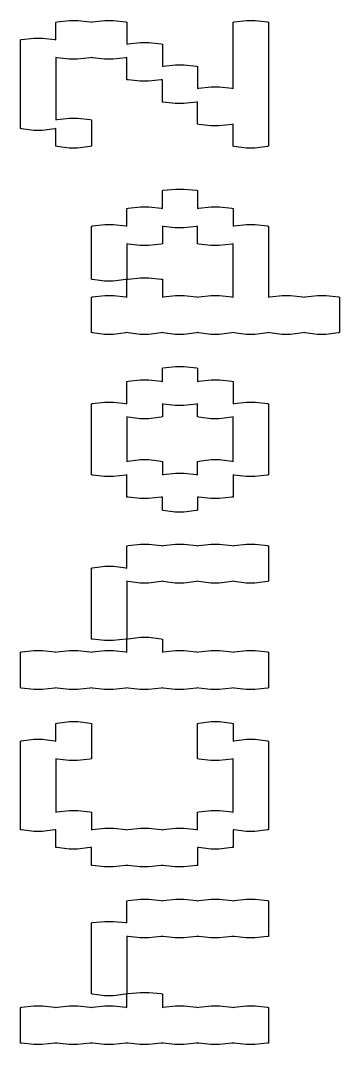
# Model space of a CAD drawing. Extents: x 0 to 132, y 0 to 98.
# Drawn here: x 31.709 to 33.171, y 70.058 to 74.746 of the extents above; entities that cross this region are included whole.
import ezdxf

# ---------------------------------------------------------------- set-up
doc = ezdxf.new("R2010")
doc.units = 0
doc.layers.get('0').update_dxf_attribs({"linetype": 'CONTINUOUS'})

msp = doc.modelspace()

# ---------------------------------------------------------------- linework, layer by layer
at = {"color": 0}
for p, q in [((31.8713, 74.7391), (31.8768, 74.7406)), ((31.8713, 74.658), (31.8713, 74.7391)), ((31.8768, 74.7406), (31.9333, 74.7462)), ((31.9333, 74.7462), (31.9526, 74.7462)), ((31.9526, 74.7462), (31.9719, 74.7462)), ((31.9719, 74.7462), (32.0284, 74.7406)), ((32.0284, 74.7406), (32.0339, 74.7391)), ((32.0339, 74.7391), (32.0394, 74.7406)), ((32.0394, 74.7406), (32.0959, 74.7462)), ((32.0959, 74.7462), (32.1152, 74.7462)), ((32.1152, 74.7462), (32.1345, 74.7462)), ((32.1345, 74.7462), (32.191, 74.7406)), ((32.191, 74.7406), (32.1965, 74.7391)), ((32.1965, 74.7391), (32.1965, 74.6372)), ((32.6829, 74.7391), (32.6885, 74.7406)), ((32.6829, 74.4347), (32.6829, 74.7391)), ((32.6885, 74.7406), (32.7449, 74.7462)), ((32.7449, 74.7462), (32.7642, 74.7462)), ((32.7642, 74.7462), (32.7835, 74.7462)), ((32.7835, 74.7462), (32.84, 74.7406)), ((32.84, 74.7406), (32.8456, 74.7391)), ((32.8456, 74.7391), (32.8456, 74.1701)), ((31.7087, 74.658), (31.7142, 74.6594)), ((31.7087, 74.2516), (31.7087, 74.658)), ((31.7142, 74.6594), (31.7707, 74.6647)), ((31.7707, 74.6647), (31.79, 74.6647)), ((31.79, 74.6647), (31.8093, 74.6647)), ((31.8093, 74.6647), (31.8657, 74.6594)), ((31.8657, 74.6594), (31.8713, 74.658)), ((32.1965, 74.6372), (32.202, 74.6386)), ((32.202, 74.6386), (32.2585, 74.6457)), ((32.2585, 74.6457), (32.2778, 74.6457)), ((32.2778, 74.6457), (32.2971, 74.6457)), ((32.2971, 74.6457), (32.3536, 74.6386)), ((32.3536, 74.6386), (32.3591, 74.6372)), ((32.3591, 74.6372), (32.3591, 74.5352)), ((31.8768, 74.5755), (31.8713, 74.5765)), ((31.8713, 74.5765), (31.8713, 74.2915)), ((31.9319, 74.5684), (31.8768, 74.5755)), ((31.9526, 74.5684), (31.9319, 74.5684)), ((31.9705, 74.5684), (31.9526, 74.5684)), ((32.0284, 74.5755), (31.9705, 74.5684)), ((32.0339, 74.5765), (32.0284, 74.5755)), ((32.0394, 74.5755), (32.0339, 74.5765)), ((32.0945, 74.5684), (32.0394, 74.5755)), ((32.1152, 74.5684), (32.0945, 74.5684)), ((32.1331, 74.5684), (32.1152, 74.5684)), ((32.191, 74.5755), (32.1331, 74.5684)), ((32.1965, 74.5765), (32.191, 74.5755)), ((32.1965, 74.4746), (32.1965, 74.5765)), ((32.3632, 74.5367), (32.4197, 74.5437)), ((32.4197, 74.5437), (32.439, 74.5437)), ((32.439, 74.5437), (32.4583, 74.5437)), ((32.4583, 74.5437), (32.5148, 74.5367)), ((32.3591, 74.5352), (32.3632, 74.5367)), ((32.5148, 74.5367), (32.5203, 74.5352)), ((32.5203, 74.5352), (32.5203, 74.4347)), ((32.202, 74.4746), (32.1965, 74.4746)), ((32.2571, 74.4679), (32.202, 74.4746)), ((32.2778, 74.4679), (32.2571, 74.4679)), ((32.2957, 74.4679), (32.2778, 74.4679)), ((32.3536, 74.4746), (32.2957, 74.4679)), ((32.3591, 74.4746), (32.3536, 74.4746)), ((32.3591, 74.3726), (32.3591, 74.4746)), ((32.5203, 74.4347), (32.5258, 74.4361)), ((32.5258, 74.4361), (32.5823, 74.4418)), ((32.5823, 74.4418), (32.6016, 74.4418)), ((32.6016, 74.4418), (32.6209, 74.4418)), ((32.6209, 74.4418), (32.6774, 74.4361)), ((32.6774, 74.4361), (32.6829, 74.4347)), ((32.3632, 74.3726), (32.3591, 74.3726)), ((32.4183, 74.3659), (32.3632, 74.3726)), ((32.439, 74.3659), (32.4183, 74.3659)), ((32.4569, 74.3659), (32.439, 74.3659)), ((32.5148, 74.3726), (32.4569, 74.3659)), ((32.5203, 74.3726), (32.5148, 74.3726)), ((32.5203, 74.2721), (32.5203, 74.3726)), ((31.8713, 74.2915), (31.8768, 74.2929)), ((31.8768, 74.2929), (31.9333, 74.2996)), ((31.9333, 74.2996), (31.9526, 74.2996)), ((31.9526, 74.2996), (31.9719, 74.2996)), ((31.9719, 74.2996), (32.0284, 74.2929)), ((32.0284, 74.2929), (32.0339, 74.2915)), ((32.0339, 74.2915), (32.0339, 74.1701)), ((32.5258, 74.2707), (32.5203, 74.2721)), ((32.581, 74.264), (32.5258, 74.2707)), ((32.6016, 74.264), (32.581, 74.264)), ((32.6195, 74.264), (32.6016, 74.264)), ((32.6774, 74.2707), (32.6195, 74.264)), ((32.6829, 74.2721), (32.6774, 74.2707)), ((32.6829, 74.1701), (32.6829, 74.2721)), ((31.7142, 74.2502), (31.7087, 74.2516)), ((31.7693, 74.2431), (31.7142, 74.2502)), ((31.79, 74.2431), (31.7693, 74.2431)), ((31.8079, 74.2431), (31.79, 74.2431)), ((31.8657, 74.2502), (31.8079, 74.2431)), ((31.8713, 74.2516), (31.8657, 74.2502)), ((31.8713, 74.1701), (31.8713, 74.2516)), ((31.8768, 74.1687), (31.8713, 74.1701)), ((31.9319, 74.162), (31.8768, 74.1687)), ((32.0284, 74.1687), (31.9705, 74.162)), ((32.0339, 74.1701), (32.0284, 74.1687)), ((32.6885, 74.1687), (32.6829, 74.1701)), ((32.7436, 74.162), (32.6885, 74.1687)), ((32.84, 74.1687), (32.7822, 74.162)), ((32.8456, 74.1701), (32.84, 74.1687)), ((31.9526, 74.162), (31.9319, 74.162)), ((31.9705, 74.162), (31.9526, 74.162)), ((32.7642, 74.162), (32.7436, 74.162)), ((32.7822, 74.162), (32.7642, 74.162)), ((32.3591, 73.9676), (32.3632, 73.969)), ((32.3591, 73.8861), (32.3591, 73.9676)), ((32.3632, 73.969), (32.4197, 73.9743)), ((32.4197, 73.9743), (32.439, 73.9743)), ((32.439, 73.9743), (32.4583, 73.9743)), ((32.4583, 73.9743), (32.5148, 73.969)), ((32.5148, 73.969), (32.5203, 73.9676)), ((32.5203, 73.9676), (32.5203, 73.8861)), ((32.1965, 73.8861), (32.202, 73.8875)), ((32.1965, 73.805), (32.1965, 73.8861)), ((32.202, 73.8875), (32.2585, 73.8932)), ((32.2585, 73.8932), (32.2778, 73.8932)), ((32.2778, 73.8932), (32.2971, 73.8932)), ((32.2971, 73.8932), (32.3536, 73.8875)), ((32.3536, 73.8875), (32.3591, 73.8861)), ((32.5203, 73.8861), (32.5258, 73.8875)), ((32.5258, 73.8875), (32.5823, 73.8932)), ((32.5823, 73.8932), (32.6016, 73.8932)), ((32.6016, 73.8932), (32.6209, 73.8932)), ((32.6209, 73.8932), (32.6774, 73.8875)), ((32.6774, 73.8875), (32.6829, 73.8861)), ((32.6829, 73.8861), (32.6829, 73.805)), ((32.0339, 73.805), (32.0394, 73.8064)), ((32.0339, 73.5612), (32.0339, 73.805)), ((32.0394, 73.8064), (32.0959, 73.8117)), ((32.0959, 73.8117), (32.1152, 73.8117)), ((32.1152, 73.8117), (32.1345, 73.8117)), ((32.1345, 73.8117), (32.191, 73.8064)), ((32.191, 73.8064), (32.1965, 73.805)), ((32.3632, 73.8036), (32.3591, 73.805)), ((32.3591, 73.805), (32.3591, 73.7235)), ((32.4183, 73.7969), (32.3632, 73.8036)), ((32.439, 73.7969), (32.4183, 73.7969)), ((32.4569, 73.7969), (32.439, 73.7969)), ((32.5148, 73.8036), (32.4569, 73.7969)), ((32.5203, 73.805), (32.5148, 73.8036)), ((32.5203, 73.7235), (32.5203, 73.805)), ((32.6829, 73.805), (32.6885, 73.8064)), ((32.6885, 73.8064), (32.7449, 73.8117)), ((32.7449, 73.8117), (32.7642, 73.8117)), ((32.7642, 73.8117), (32.7835, 73.8117)), ((32.7835, 73.8117), (32.84, 73.8064)), ((32.84, 73.8064), (32.8456, 73.805)), ((32.8456, 73.805), (32.8456, 73.4797)), ((32.202, 73.7224), (32.1965, 73.7235)), ((32.1965, 73.7235), (32.1965, 73.5612)), ((32.2571, 73.7154), (32.202, 73.7224)), ((32.2778, 73.7154), (32.2571, 73.7154)), ((32.2957, 73.7154), (32.2778, 73.7154)), ((32.3536, 73.7224), (32.2957, 73.7154)), ((32.3591, 73.7235), (32.3536, 73.7224)), ((32.5258, 73.7224), (32.5203, 73.7235)), ((32.581, 73.7154), (32.5258, 73.7224)), ((32.6016, 73.7154), (32.581, 73.7154)), ((32.6195, 73.7154), (32.6016, 73.7154)), ((32.6774, 73.7224), (32.6195, 73.7154)), ((32.6829, 73.7235), (32.6774, 73.7224)), ((32.6829, 73.4797), (32.6829, 73.7235)), ((32.0394, 73.5598), (32.0339, 73.5612)), ((32.0945, 73.5528), (32.0394, 73.5598)), ((32.191, 73.5598), (32.1331, 73.5528)), ((32.1965, 73.5612), (32.191, 73.5598)), ((32.1965, 73.5612), (32.202, 73.5623)), ((32.1965, 73.4797), (32.1965, 73.5612)), ((32.202, 73.5623), (32.2585, 73.5679)), ((32.2585, 73.5679), (32.2778, 73.5679)), ((32.2778, 73.5679), (32.2971, 73.5679)), ((32.2971, 73.5679), (32.3536, 73.5623)), ((32.3536, 73.5623), (32.3591, 73.5612)), ((32.3591, 73.5612), (32.3591, 73.4797)), ((32.1152, 73.5528), (32.0945, 73.5528)), ((32.1331, 73.5528), (32.1152, 73.5528)), ((32.0339, 73.4797), (32.0394, 73.4811)), ((32.0339, 73.3171), (32.0339, 73.4797)), ((32.0394, 73.4811), (32.0959, 73.4868)), ((32.0959, 73.4868), (32.1152, 73.4868)), ((32.1152, 73.4868), (32.1345, 73.4868)), ((32.1345, 73.4868), (32.191, 73.4811)), ((32.191, 73.4811), (32.1965, 73.4797)), ((32.3591, 73.4797), (32.3632, 73.4811)), ((32.3632, 73.4811), (32.4197, 73.4868)), ((32.4197, 73.4868), (32.439, 73.4868)), ((32.439, 73.4868), (32.4583, 73.4868)), ((32.4583, 73.4868), (32.5148, 73.4811)), ((32.5148, 73.4811), (32.5203, 73.4797)), ((32.5203, 73.4797), (32.5258, 73.4811)), ((32.5258, 73.4811), (32.5823, 73.4868)), ((32.5823, 73.4868), (32.6016, 73.4868)), ((32.6016, 73.4868), (32.6209, 73.4868)), ((32.6209, 73.4868), (32.6774, 73.4811)), ((32.6774, 73.4811), (32.6829, 73.4797)), ((32.8456, 73.4797), (32.8511, 73.4811)), ((32.8511, 73.4811), (32.9076, 73.4868)), ((32.9076, 73.4868), (32.9268, 73.4868)), ((32.9268, 73.4868), (32.9461, 73.4868)), ((32.9461, 73.4868), (33.0026, 73.4811)), ((33.0026, 73.4811), (33.0081, 73.4797)), ((33.0081, 73.4797), (33.0137, 73.4811)), ((33.0137, 73.4811), (33.0702, 73.4868)), ((33.0702, 73.4868), (33.0895, 73.4868)), ((33.0895, 73.4868), (33.1088, 73.4868)), ((33.1088, 73.4868), (33.1652, 73.4811)), ((33.1652, 73.4811), (33.1707, 73.4797)), ((33.1707, 73.4797), (33.1707, 73.3171)), ((32.0394, 73.3157), (32.0339, 73.3171)), ((32.0945, 73.309), (32.0394, 73.3157)), ((32.1152, 73.309), (32.0945, 73.309)), ((32.1331, 73.309), (32.1152, 73.309)), ((32.191, 73.3157), (32.1331, 73.309)), ((32.1965, 73.3171), (32.191, 73.3157)), ((32.202, 73.3157), (32.1965, 73.3171)), ((32.2571, 73.309), (32.202, 73.3157)), ((32.2778, 73.309), (32.2571, 73.309)), ((32.2957, 73.309), (32.2778, 73.309)), ((32.3536, 73.3157), (32.2957, 73.309)), ((32.3591, 73.3171), (32.3536, 73.3157)), ((32.3632, 73.3157), (32.3591, 73.3171)), ((32.4183, 73.309), (32.3632, 73.3157)), ((32.439, 73.309), (32.4183, 73.309)), ((32.4569, 73.309), (32.439, 73.309)), ((32.5148, 73.3157), (32.4569, 73.309)), ((32.5203, 73.3171), (32.5148, 73.3157)), ((32.5258, 73.3157), (32.5203, 73.3171)), ((32.581, 73.309), (32.5258, 73.3157)), ((32.6016, 73.309), (32.581, 73.309)), ((32.6195, 73.309), (32.6016, 73.309)), ((32.6774, 73.3157), (32.6195, 73.309)), ((32.6829, 73.3171), (32.6774, 73.3157)), ((32.6885, 73.3157), (32.6829, 73.3171)), ((32.7436, 73.309), (32.6885, 73.3157)), ((32.7642, 73.309), (32.7436, 73.309)), ((32.7822, 73.309), (32.7642, 73.309)), ((32.84, 73.3157), (32.7822, 73.309)), ((32.8456, 73.3171), (32.84, 73.3157)), ((32.8511, 73.3157), (32.8456, 73.3171)), ((32.9062, 73.309), (32.8511, 73.3157)), ((32.9268, 73.309), (32.9062, 73.309)), ((32.9448, 73.309), (32.9268, 73.309)), ((33.0026, 73.3157), (32.9448, 73.309)), ((33.0081, 73.3171), (33.0026, 73.3157)), ((33.0137, 73.3157), (33.0081, 73.3171)), ((33.0688, 73.309), (33.0137, 73.3157)), ((33.0895, 73.309), (33.0688, 73.309)), ((33.1074, 73.309), (33.0895, 73.309)), ((33.1652, 73.3157), (33.1074, 73.309)), ((33.1707, 73.3171), (33.1652, 73.3157)), ((32.3591, 73.1545), (32.3632, 73.1559)), ((32.3591, 73.0938), (32.3591, 73.1545)), ((32.3632, 73.1559), (32.4197, 73.1615)), ((32.4197, 73.1615), (32.439, 73.1615)), ((32.439, 73.1615), (32.4583, 73.1615)), ((32.4583, 73.1615), (32.5148, 73.1559)), ((32.5148, 73.1559), (32.5203, 73.1545)), ((32.5203, 73.1545), (32.5203, 73.0938)), ((32.1965, 73.0938), (32.202, 73.0952)), ((32.1965, 72.9918), (32.1965, 73.0938)), ((32.202, 73.0952), (32.2585, 73.1008)), ((32.2585, 73.1008), (32.2778, 73.1008)), ((32.2778, 73.1008), (32.2971, 73.1008)), ((32.2971, 73.1008), (32.3536, 73.0952)), ((32.3536, 73.0952), (32.3591, 73.0938)), ((32.5203, 73.0938), (32.5258, 73.0952)), ((32.5258, 73.0952), (32.5823, 73.1008)), ((32.5823, 73.1008), (32.6016, 73.1008)), ((32.6016, 73.1008), (32.6209, 73.1008)), ((32.6209, 73.1008), (32.6774, 73.0952)), ((32.6774, 73.0952), (32.6829, 73.0938)), ((32.6829, 73.0938), (32.6829, 72.9918)), ((32.0394, 72.9933), (32.0959, 72.9989)), ((32.0959, 72.9989), (32.1152, 72.9989)), ((32.1152, 72.9989), (32.1345, 72.9989)), ((32.1345, 72.9989), (32.191, 72.9933)), ((32.6885, 72.9933), (32.7449, 72.9989)), ((32.7449, 72.9989), (32.7642, 72.9989)), ((32.7642, 72.9989), (32.7835, 72.9989)), ((32.7835, 72.9989), (32.84, 72.9933)), ((32.0339, 72.9918), (32.0394, 72.9933)), ((32.0339, 72.6666), (32.0339, 72.9918)), ((32.191, 72.9933), (32.1965, 72.9918)), ((32.3632, 72.9904), (32.3591, 72.9918)), ((32.3591, 72.9918), (32.3591, 72.9312)), ((32.4183, 72.9837), (32.3632, 72.9904)), ((32.439, 72.9837), (32.4183, 72.9837)), ((32.4569, 72.9837), (32.439, 72.9837)), ((32.5148, 72.9904), (32.4569, 72.9837)), ((32.5203, 72.9918), (32.5148, 72.9904)), ((32.5203, 72.9312), (32.5203, 72.9918)), ((32.6829, 72.9918), (32.6885, 72.9933)), ((32.84, 72.9933), (32.8456, 72.9918)), ((32.8456, 72.9918), (32.8456, 72.6666)), ((32.202, 72.9297), (32.1965, 72.9312)), ((32.1965, 72.9312), (32.1965, 72.7273)), ((32.2571, 72.923), (32.202, 72.9297)), ((32.2778, 72.923), (32.2571, 72.923)), ((32.2957, 72.923), (32.2778, 72.923)), ((32.3536, 72.9297), (32.2957, 72.923)), ((32.3591, 72.9312), (32.3536, 72.9297)), ((32.5258, 72.9297), (32.5203, 72.9312)), ((32.581, 72.923), (32.5258, 72.9297)), ((32.6016, 72.923), (32.581, 72.923)), ((32.6195, 72.923), (32.6016, 72.923)), ((32.6774, 72.9297), (32.6195, 72.923)), ((32.6829, 72.9312), (32.6774, 72.9297)), ((32.6829, 72.7273), (32.6829, 72.9312)), ((32.1965, 72.7273), (32.202, 72.7287)), ((32.202, 72.7287), (32.2585, 72.7357)), ((32.2585, 72.7357), (32.2778, 72.7357)), ((32.2778, 72.7357), (32.2971, 72.7357)), ((32.2971, 72.7357), (32.3536, 72.7287)), ((32.3536, 72.7287), (32.3591, 72.7273)), ((32.3591, 72.7273), (32.3591, 72.6666)), ((32.5203, 72.7273), (32.5258, 72.7287)), ((32.5203, 72.6666), (32.5203, 72.7273)), ((32.5258, 72.7287), (32.5823, 72.7357)), ((32.5823, 72.7357), (32.6016, 72.7357)), ((32.6016, 72.7357), (32.6209, 72.7357)), ((32.6209, 72.7357), (32.6774, 72.7287)), ((32.6774, 72.7287), (32.6829, 72.7273)), ((32.0394, 72.6652), (32.0339, 72.6666)), ((32.1965, 72.6666), (32.191, 72.6652)), ((32.1965, 72.5646), (32.1965, 72.6666)), ((32.3591, 72.6666), (32.3632, 72.668)), ((32.3632, 72.668), (32.4197, 72.6736)), ((32.4197, 72.6736), (32.439, 72.6736)), ((32.439, 72.6736), (32.4583, 72.6736)), ((32.4583, 72.6736), (32.5148, 72.668)), ((32.5148, 72.668), (32.5203, 72.6666)), ((32.6885, 72.6652), (32.6829, 72.6666)), ((32.6829, 72.6666), (32.6829, 72.5646)), ((32.8456, 72.6666), (32.84, 72.6652)), ((32.0945, 72.6585), (32.0394, 72.6652)), ((32.1152, 72.6585), (32.0945, 72.6585)), ((32.1331, 72.6585), (32.1152, 72.6585)), ((32.191, 72.6652), (32.1331, 72.6585)), ((32.7436, 72.6585), (32.6885, 72.6652)), ((32.7642, 72.6585), (32.7436, 72.6585)), ((32.7822, 72.6585), (32.7642, 72.6585)), ((32.84, 72.6652), (32.7822, 72.6585)), ((32.202, 72.5632), (32.1965, 72.5646)), ((32.2571, 72.5579), (32.202, 72.5632)), ((32.2778, 72.5579), (32.2571, 72.5579)), ((32.2957, 72.5579), (32.2778, 72.5579)), ((32.3536, 72.5632), (32.2957, 72.5579)), ((32.3591, 72.5646), (32.3536, 72.5632)), ((32.3591, 72.5039), (32.3591, 72.5646)), ((32.5258, 72.5632), (32.5203, 72.5646)), ((32.5203, 72.5646), (32.5203, 72.5039)), ((32.581, 72.5579), (32.5258, 72.5632)), ((32.6016, 72.5579), (32.581, 72.5579)), ((32.6195, 72.5579), (32.6016, 72.5579)), ((32.6774, 72.5632), (32.6195, 72.5579)), ((32.6829, 72.5646), (32.6774, 72.5632)), ((32.3632, 72.5029), (32.3591, 72.5039)), ((32.4183, 72.4958), (32.3632, 72.5029)), ((32.439, 72.4958), (32.4183, 72.4958)), ((32.4569, 72.4958), (32.439, 72.4958)), ((32.5148, 72.5029), (32.4569, 72.4958)), ((32.5203, 72.5039), (32.5148, 72.5029)), ((32.1965, 72.3417), (32.202, 72.3427)), ((32.1965, 72.2394), (32.1965, 72.3417)), ((32.202, 72.3427), (32.2585, 72.3484)), ((32.2585, 72.3484), (32.2778, 72.3484)), ((32.2778, 72.3484), (32.2971, 72.3484)), ((32.2971, 72.3484), (32.3536, 72.3427)), ((32.3536, 72.3427), (32.3591, 72.3417)), ((32.3591, 72.3417), (32.3632, 72.3427)), ((32.3632, 72.3427), (32.4197, 72.3484)), ((32.4197, 72.3484), (32.439, 72.3484)), ((32.439, 72.3484), (32.4583, 72.3484)), ((32.4583, 72.3484), (32.5148, 72.3427)), ((32.5148, 72.3427), (32.5203, 72.3417)), ((32.5203, 72.3417), (32.5258, 72.3427)), ((32.5258, 72.3427), (32.5823, 72.3484)), ((32.5823, 72.3484), (32.6016, 72.3484)), ((32.6016, 72.3484), (32.6209, 72.3484)), ((32.6209, 72.3484), (32.6774, 72.3427)), ((32.6774, 72.3427), (32.6829, 72.3417)), ((32.6829, 72.3417), (32.6885, 72.3427)), ((32.6885, 72.3427), (32.7449, 72.3484)), ((32.7449, 72.3484), (32.7642, 72.3484)), ((32.7642, 72.3484), (32.7835, 72.3484)), ((32.7835, 72.3484), (32.84, 72.3427)), ((32.84, 72.3427), (32.8456, 72.3417)), ((32.8456, 72.3417), (32.8456, 72.179)), ((32.0394, 72.2408), (32.0959, 72.2478)), ((32.0959, 72.2478), (32.1152, 72.2478)), ((32.1152, 72.2478), (32.1345, 72.2478)), ((32.1345, 72.2478), (32.191, 72.2408)), ((32.0339, 72.2394), (32.0394, 72.2408)), ((32.0339, 71.9145), (32.0339, 72.2394)), ((32.191, 72.2408), (32.1965, 72.2394)), ((32.202, 72.1776), (32.1965, 72.179)), ((32.1965, 72.179), (32.1965, 71.9145)), ((32.2571, 72.1706), (32.202, 72.1776)), ((32.2778, 72.1706), (32.2571, 72.1706)), ((32.2957, 72.1706), (32.2778, 72.1706)), ((32.3536, 72.1776), (32.2957, 72.1706)), ((32.3591, 72.179), (32.3536, 72.1776)), ((32.3632, 72.1776), (32.3591, 72.179)), ((32.4183, 72.1706), (32.3632, 72.1776)), ((32.439, 72.1706), (32.4183, 72.1706)), ((32.4569, 72.1706), (32.439, 72.1706)), ((32.5148, 72.1776), (32.4569, 72.1706)), ((32.5203, 72.179), (32.5148, 72.1776)), ((32.5258, 72.1776), (32.5203, 72.179)), ((32.581, 72.1706), (32.5258, 72.1776)), ((32.6016, 72.1706), (32.581, 72.1706)), ((32.6195, 72.1706), (32.6016, 72.1706)), ((32.6774, 72.1776), (32.6195, 72.1706)), ((32.6829, 72.179), (32.6774, 72.1776)), ((32.6885, 72.1776), (32.6829, 72.179)), ((32.7436, 72.1706), (32.6885, 72.1776)), ((32.7642, 72.1706), (32.7436, 72.1706)), ((32.7822, 72.1706), (32.7642, 72.1706)), ((32.84, 72.1776), (32.7822, 72.1706)), ((32.8456, 72.179), (32.84, 72.1776)), ((32.1965, 71.9145), (32.202, 71.9155)), ((32.202, 71.9155), (32.2585, 71.9226)), ((32.2585, 71.9226), (32.2778, 71.9226)), ((32.2778, 71.9226), (32.2971, 71.9226)), ((32.2971, 71.9226), (32.3536, 71.9155)), ((32.3536, 71.9155), (32.3591, 71.9145)), ((32.0394, 71.9145), (32.0339, 71.9145)), ((32.0945, 71.9074), (32.0394, 71.9145)), ((32.1152, 71.9074), (32.0945, 71.9074)), ((32.1331, 71.9074), (32.1152, 71.9074)), ((32.191, 71.9145), (32.1331, 71.9074)), ((32.1965, 71.9145), (32.191, 71.9145)), ((32.1965, 71.8538), (32.1965, 71.9145)), ((32.3591, 71.9145), (32.3591, 71.8538)), ((31.7087, 71.8538), (31.7142, 71.8552)), ((31.7087, 71.6911), (31.7087, 71.8538)), ((31.7142, 71.8552), (31.7707, 71.8619)), ((31.7707, 71.8619), (31.79, 71.8619)), ((31.79, 71.8619), (31.8093, 71.8619)), ((31.8093, 71.8619), (31.8657, 71.8552)), ((31.8657, 71.8552), (31.8713, 71.8538)), ((31.8713, 71.8538), (31.8768, 71.8552)), ((31.8768, 71.8552), (31.9333, 71.8619)), ((31.9333, 71.8619), (31.9526, 71.8619)), ((31.9526, 71.8619), (31.9719, 71.8619)), ((31.9719, 71.8619), (32.0284, 71.8552)), ((32.0284, 71.8552), (32.0339, 71.8538)), ((32.0339, 71.8538), (32.0394, 71.8552)), ((32.0394, 71.8552), (32.0959, 71.8619)), ((32.0959, 71.8619), (32.1152, 71.8619)), ((32.1152, 71.8619), (32.1345, 71.8619)), ((32.1345, 71.8619), (32.191, 71.8552)), ((32.191, 71.8552), (32.1965, 71.8538)), ((32.3591, 71.8538), (32.3632, 71.8552)), ((32.3632, 71.8552), (32.4197, 71.8619)), ((32.4197, 71.8619), (32.439, 71.8619)), ((32.439, 71.8619), (32.4583, 71.8619)), ((32.4583, 71.8619), (32.5148, 71.8552)), ((32.5148, 71.8552), (32.5203, 71.8538)), ((32.5203, 71.8538), (32.5258, 71.8552)), ((32.5258, 71.8552), (32.5823, 71.8619)), ((32.5823, 71.8619), (32.6016, 71.8619)), ((32.6016, 71.8619), (32.6209, 71.8619)), ((32.6209, 71.8619), (32.6774, 71.8552)), ((32.6774, 71.8552), (32.6829, 71.8538)), ((32.6829, 71.8538), (32.6885, 71.8552)), ((32.6885, 71.8552), (32.7449, 71.8619)), ((32.7449, 71.8619), (32.7642, 71.8619)), ((32.7642, 71.8619), (32.7835, 71.8619)), ((32.7835, 71.8619), (32.84, 71.8552)), ((32.84, 71.8552), (32.8456, 71.8538)), ((32.8456, 71.8538), (32.8456, 71.6911)), ((31.7142, 71.6897), (31.7087, 71.6911)), ((31.7693, 71.6841), (31.7142, 71.6897)), ((31.79, 71.6841), (31.7693, 71.6841)), ((31.8079, 71.6841), (31.79, 71.6841)), ((31.8657, 71.6897), (31.8079, 71.6841)), ((31.8713, 71.6911), (31.8657, 71.6897)), ((31.8768, 71.6897), (31.8713, 71.6911)), ((31.9319, 71.6841), (31.8768, 71.6897)), ((31.9526, 71.6841), (31.9319, 71.6841)), ((31.9705, 71.6841), (31.9526, 71.6841)), ((32.0284, 71.6897), (31.9705, 71.6841)), ((32.0339, 71.6911), (32.0284, 71.6897)), ((32.0394, 71.6897), (32.0339, 71.6911)), ((32.0945, 71.6841), (32.0394, 71.6897)), ((32.1152, 71.6841), (32.0945, 71.6841)), ((32.1331, 71.6841), (32.1152, 71.6841)), ((32.191, 71.6897), (32.1331, 71.6841)), ((32.1965, 71.6911), (32.191, 71.6897)), ((32.202, 71.6897), (32.1965, 71.6911)), ((32.2571, 71.6841), (32.202, 71.6897)), ((32.2778, 71.6841), (32.2571, 71.6841)), ((32.2957, 71.6841), (32.2778, 71.6841)), ((32.3536, 71.6897), (32.2957, 71.6841)), ((32.3591, 71.6911), (32.3536, 71.6897)), ((32.3632, 71.6897), (32.3591, 71.6911)), ((32.4183, 71.6841), (32.3632, 71.6897)), ((32.439, 71.6841), (32.4183, 71.6841)), ((32.4569, 71.6841), (32.439, 71.6841)), ((32.5148, 71.6897), (32.4569, 71.6841)), ((32.5203, 71.6911), (32.5148, 71.6897)), ((32.5258, 71.6897), (32.5203, 71.6911)), ((32.581, 71.6841), (32.5258, 71.6897)), ((32.6016, 71.6841), (32.581, 71.6841)), ((32.6195, 71.6841), (32.6016, 71.6841)), ((32.6774, 71.6897), (32.6195, 71.6841)), ((32.6829, 71.6911), (32.6774, 71.6897)), ((32.6885, 71.6897), (32.6829, 71.6911)), ((32.7436, 71.6841), (32.6885, 71.6897)), ((32.7642, 71.6841), (32.7436, 71.6841)), ((32.7822, 71.6841), (32.7642, 71.6841)), ((32.84, 71.6897), (32.7822, 71.6841)), ((32.8456, 71.6911), (32.84, 71.6897)), ((31.8713, 71.5285), (31.8768, 71.5299)), ((31.8713, 71.447), (31.8713, 71.5285)), ((31.8768, 71.5299), (31.9333, 71.5366)), ((31.9333, 71.5366), (31.9526, 71.5366)), ((31.9526, 71.5366), (31.9719, 71.5366)), ((31.9719, 71.5366), (32.0284, 71.5299)), ((32.0284, 71.5299), (32.0339, 71.5285)), ((32.0339, 71.5285), (32.0339, 71.3659)), ((32.5203, 71.5285), (32.5258, 71.5299)), ((32.5203, 71.3659), (32.5203, 71.5285)), ((32.5258, 71.5299), (32.5823, 71.5366)), ((32.5823, 71.5366), (32.6016, 71.5366)), ((32.6016, 71.5366), (32.6209, 71.5366)), ((32.6209, 71.5366), (32.6774, 71.5299)), ((32.6774, 71.5299), (32.6829, 71.5285)), ((32.6829, 71.5285), (32.6829, 71.447)), ((31.7087, 71.447), (31.7142, 71.4484)), ((31.7087, 71.0406), (31.7087, 71.447)), ((31.7142, 71.4484), (31.7707, 71.4555)), ((31.7707, 71.4555), (31.79, 71.4555)), ((31.79, 71.4555), (31.8093, 71.4555)), ((31.8093, 71.4555), (31.8657, 71.4484)), ((31.8657, 71.4484), (31.8713, 71.447)), ((32.6829, 71.447), (32.6885, 71.4484)), ((32.6885, 71.4484), (32.7449, 71.4555)), ((32.7449, 71.4555), (32.7642, 71.4555)), ((32.7642, 71.4555), (32.7835, 71.4555)), ((32.7835, 71.4555), (32.84, 71.4484)), ((32.84, 71.4484), (32.8456, 71.447)), ((32.8456, 71.447), (32.8456, 71.0406)), ((31.8768, 71.3645), (31.8713, 71.3659)), ((31.8713, 71.3659), (31.8713, 71.1218)), ((31.9319, 71.3588), (31.8768, 71.3645)), ((31.9526, 71.3588), (31.9319, 71.3588)), ((31.9705, 71.3588), (31.9526, 71.3588)), ((32.0284, 71.3645), (31.9705, 71.3588)), ((32.0339, 71.3659), (32.0284, 71.3645)), ((32.5258, 71.3645), (32.5203, 71.3659)), ((32.581, 71.3588), (32.5258, 71.3645)), ((32.6016, 71.3588), (32.581, 71.3588)), ((32.6195, 71.3588), (32.6016, 71.3588)), ((32.6774, 71.3645), (32.6195, 71.3588)), ((32.6829, 71.3659), (32.6774, 71.3645)), ((32.6829, 71.1218), (32.6829, 71.3659)), ((31.8713, 71.1218), (31.8768, 71.1232)), ((31.8768, 71.1232), (31.9333, 71.1302)), ((31.9333, 71.1302), (31.9526, 71.1302)), ((31.9526, 71.1302), (31.9719, 71.1302)), ((31.9719, 71.1302), (32.0284, 71.1232)), ((32.0284, 71.1232), (32.0339, 71.1218)), ((32.0339, 71.1218), (32.0339, 71.0406)), ((32.5203, 71.1218), (32.5258, 71.1232)), ((32.5203, 71.0406), (32.5203, 71.1218)), ((32.5258, 71.1232), (32.5823, 71.1302)), ((32.5823, 71.1302), (32.6016, 71.1302)), ((32.6016, 71.1302), (32.6209, 71.1302)), ((32.6209, 71.1302), (32.6774, 71.1232)), ((32.6774, 71.1232), (32.6829, 71.1218)), ((31.7142, 71.0406), (31.7087, 71.0406)), ((31.7693, 71.0336), (31.7142, 71.0406)), ((31.79, 71.0336), (31.7693, 71.0336)), ((31.8079, 71.0336), (31.79, 71.0336)), ((31.8657, 71.0406), (31.8079, 71.0336)), ((31.8713, 71.0406), (31.8657, 71.0406)), ((31.8713, 70.9595), (31.8713, 71.0406)), ((32.0339, 71.0406), (32.0394, 71.042)), ((32.0394, 71.042), (32.0959, 71.0487)), ((32.0959, 71.0487), (32.1152, 71.0487)), ((32.1152, 71.0487), (32.1345, 71.0487)), ((32.1345, 71.0487), (32.191, 71.042)), ((32.191, 71.042), (32.1965, 71.0406)), ((32.1965, 71.0406), (32.202, 71.042)), ((32.202, 71.042), (32.2585, 71.0487)), ((32.2585, 71.0487), (32.2778, 71.0487)), ((32.2778, 71.0487), (32.2971, 71.0487)), ((32.2971, 71.0487), (32.3536, 71.042)), ((32.3536, 71.042), (32.3591, 71.0406)), ((32.3591, 71.0406), (32.3632, 71.042)), ((32.3632, 71.042), (32.4197, 71.0487)), ((32.4197, 71.0487), (32.439, 71.0487)), ((32.439, 71.0487), (32.4583, 71.0487)), ((32.4583, 71.0487), (32.5148, 71.042)), ((32.5148, 71.042), (32.5203, 71.0406)), ((32.6885, 71.0406), (32.6829, 71.0406)), ((32.6829, 71.0406), (32.6829, 70.9595)), ((32.7436, 71.0336), (32.6885, 71.0406)), ((32.7642, 71.0336), (32.7436, 71.0336)), ((32.7822, 71.0336), (32.7642, 71.0336)), ((32.84, 71.0406), (32.7822, 71.0336)), ((32.8456, 71.0406), (32.84, 71.0406)), ((31.8768, 70.9595), (31.8713, 70.9595)), ((31.9319, 70.9524), (31.8768, 70.9595)), ((31.9526, 70.9524), (31.9319, 70.9524)), ((31.9705, 70.9524), (31.9526, 70.9524)), ((32.0284, 70.9595), (31.9705, 70.9524)), ((32.0339, 70.9595), (32.0284, 70.9595)), ((32.0339, 70.878), (32.0339, 70.9595)), ((32.5258, 70.9595), (32.5203, 70.9595)), ((32.5203, 70.9595), (32.5203, 70.878)), ((32.581, 70.9524), (32.5258, 70.9595)), ((32.6016, 70.9524), (32.581, 70.9524)), ((32.6195, 70.9524), (32.6016, 70.9524)), ((32.6774, 70.9595), (32.6195, 70.9524)), ((32.6829, 70.9595), (32.6774, 70.9595)), ((32.0394, 70.878), (32.0339, 70.878)), ((32.0945, 70.8713), (32.0394, 70.878)), ((32.1152, 70.8713), (32.0945, 70.8713)), ((32.1331, 70.8713), (32.1152, 70.8713)), ((32.191, 70.878), (32.1331, 70.8713)), ((32.1965, 70.878), (32.191, 70.878)), ((32.202, 70.878), (32.1965, 70.878)), ((32.2571, 70.8713), (32.202, 70.878)), ((32.2778, 70.8713), (32.2571, 70.8713)), ((32.2957, 70.8713), (32.2778, 70.8713)), ((32.3536, 70.878), (32.2957, 70.8713)), ((32.3591, 70.878), (32.3536, 70.878)), ((32.3632, 70.878), (32.3591, 70.878)), ((32.4183, 70.8713), (32.3632, 70.878)), ((32.439, 70.8713), (32.4183, 70.8713)), ((32.4569, 70.8713), (32.439, 70.8713)), ((32.5148, 70.878), (32.4569, 70.8713)), ((32.5203, 70.878), (32.5148, 70.878)), ((32.1965, 70.7154), (32.202, 70.7168)), ((32.1965, 70.6148), (32.1965, 70.7154)), ((32.202, 70.7168), (32.2585, 70.7238)), ((32.2585, 70.7238), (32.2778, 70.7238)), ((32.2778, 70.7238), (32.2971, 70.7238)), ((32.2971, 70.7238), (32.3536, 70.7168)), ((32.3536, 70.7168), (32.3591, 70.7154)), ((32.3591, 70.7154), (32.3632, 70.7168)), ((32.3632, 70.7168), (32.4197, 70.7238)), ((32.4197, 70.7238), (32.439, 70.7238)), ((32.439, 70.7238), (32.4583, 70.7238)), ((32.4583, 70.7238), (32.5148, 70.7168)), ((32.5148, 70.7168), (32.5203, 70.7154)), ((32.5203, 70.7154), (32.5258, 70.7168)), ((32.5258, 70.7168), (32.5823, 70.7238)), ((32.5823, 70.7238), (32.6016, 70.7238)), ((32.6016, 70.7238), (32.6209, 70.7238)), ((32.6209, 70.7238), (32.6774, 70.7168)), ((32.6774, 70.7168), (32.6829, 70.7154)), ((32.6829, 70.7154), (32.6885, 70.7168)), ((32.6885, 70.7168), (32.7449, 70.7238)), ((32.7449, 70.7238), (32.7642, 70.7238)), ((32.7642, 70.7238), (32.7835, 70.7238)), ((32.7835, 70.7238), (32.84, 70.7168)), ((32.84, 70.7168), (32.8456, 70.7154)), ((32.8456, 70.7154), (32.8456, 70.5527)), ((32.0339, 70.6148), (32.0394, 70.6162)), ((32.0339, 70.2896), (32.0339, 70.6148)), ((32.0394, 70.6162), (32.0959, 70.6219)), ((32.0959, 70.6219), (32.1152, 70.6219)), ((32.1152, 70.6219), (32.1345, 70.6219)), ((32.1345, 70.6219), (32.191, 70.6162)), ((32.191, 70.6162), (32.1965, 70.6148)), ((32.202, 70.5527), (32.1965, 70.5527)), ((32.1965, 70.5527), (32.1965, 70.2896)), ((32.2571, 70.546), (32.202, 70.5527)), ((32.2778, 70.546), (32.2571, 70.546)), ((32.2957, 70.546), (32.2778, 70.546)), ((32.3536, 70.5527), (32.2957, 70.546)), ((32.3591, 70.5527), (32.3536, 70.5527)), ((32.3632, 70.5527), (32.3591, 70.5527)), ((32.4183, 70.546), (32.3632, 70.5527)), ((32.439, 70.546), (32.4183, 70.546)), ((32.4569, 70.546), (32.439, 70.546)), ((32.5148, 70.5527), (32.4569, 70.546)), ((32.5203, 70.5527), (32.5148, 70.5527)), ((32.5258, 70.5527), (32.5203, 70.5527)), ((32.581, 70.546), (32.5258, 70.5527)), ((32.6016, 70.546), (32.581, 70.546)), ((32.6195, 70.546), (32.6016, 70.546)), ((32.6774, 70.5527), (32.6195, 70.546)), ((32.6829, 70.5527), (32.6774, 70.5527)), ((32.6885, 70.5527), (32.6829, 70.5527)), ((32.7436, 70.546), (32.6885, 70.5527)), ((32.7642, 70.546), (32.7436, 70.546)), ((32.7822, 70.546), (32.7642, 70.546)), ((32.84, 70.5527), (32.7822, 70.546)), ((32.8456, 70.5527), (32.84, 70.5527)), ((32.0394, 70.2882), (32.0339, 70.2896)), ((32.0945, 70.2815), (32.0394, 70.2882)), ((32.1152, 70.2815), (32.0945, 70.2815)), ((32.1331, 70.2815), (32.1152, 70.2815)), ((32.191, 70.2882), (32.1331, 70.2815)), ((32.1965, 70.2896), (32.191, 70.2882)), ((32.1965, 70.2896), (32.202, 70.291)), ((32.1965, 70.2275), (32.1965, 70.2896)), ((32.202, 70.291), (32.2585, 70.2966)), ((32.2585, 70.2966), (32.2778, 70.2966)), ((32.2778, 70.2966), (32.2971, 70.2966)), ((32.2971, 70.2966), (32.3536, 70.291)), ((32.3536, 70.291), (32.3591, 70.2896)), ((32.3591, 70.2896), (32.3591, 70.2275)), ((31.7087, 70.2275), (31.7142, 70.2289)), ((31.7142, 70.2289), (31.7707, 70.2359)), ((31.7707, 70.2359), (31.79, 70.2359)), ((31.79, 70.2359), (31.8093, 70.2359)), ((31.8093, 70.2359), (31.8657, 70.2289)), ((31.8657, 70.2289), (31.8713, 70.2275)), ((31.8713, 70.2275), (31.8768, 70.2289)), ((31.8768, 70.2289), (31.9333, 70.2359)), ((31.9333, 70.2359), (31.9526, 70.2359)), ((31.9526, 70.2359), (31.9719, 70.2359)), ((31.9719, 70.2359), (32.0284, 70.2289)), ((32.0284, 70.2289), (32.0339, 70.2275)), ((32.0339, 70.2275), (32.0394, 70.2289)), ((32.0394, 70.2289), (32.0959, 70.2359)), ((32.0959, 70.2359), (32.1152, 70.2359)), ((32.1152, 70.2359), (32.1345, 70.2359)), ((32.1345, 70.2359), (32.191, 70.2289)), ((32.191, 70.2289), (32.1965, 70.2275)), ((32.3591, 70.2275), (32.3632, 70.2289)), ((32.3632, 70.2289), (32.4197, 70.2359)), ((32.4197, 70.2359), (32.439, 70.2359)), ((32.439, 70.2359), (32.4583, 70.2359)), ((32.4583, 70.2359), (32.5148, 70.2289)), ((32.5148, 70.2289), (32.5203, 70.2275)), ((32.5203, 70.2275), (32.5258, 70.2289)), ((32.5258, 70.2289), (32.5823, 70.2359)), ((32.5823, 70.2359), (32.6016, 70.2359)), ((32.6016, 70.2359), (32.6209, 70.2359)), ((32.6209, 70.2359), (32.6774, 70.2289)), ((32.6774, 70.2289), (32.6829, 70.2275)), ((32.6829, 70.2275), (32.6885, 70.2289)), ((32.6885, 70.2289), (32.7449, 70.2359)), ((32.7449, 70.2359), (32.7642, 70.2359)), ((32.7642, 70.2359), (32.7835, 70.2359)), ((32.7835, 70.2359), (32.84, 70.2289)), ((32.84, 70.2289), (32.8456, 70.2275)), ((31.7087, 70.0648), (31.7087, 70.2275)), ((32.8456, 70.2275), (32.8456, 70.0648)), ((31.7142, 70.0648), (31.7087, 70.0648)), ((31.7693, 70.0581), (31.7142, 70.0648)), ((31.79, 70.0581), (31.7693, 70.0581)), ((31.8079, 70.0581), (31.79, 70.0581)), ((31.8657, 70.0648), (31.8079, 70.0581)), ((31.8713, 70.0648), (31.8657, 70.0648)), ((31.8768, 70.0648), (31.8713, 70.0648)), ((31.9319, 70.0581), (31.8768, 70.0648)), ((31.9526, 70.0581), (31.9319, 70.0581)), ((31.9705, 70.0581), (31.9526, 70.0581)), ((32.0284, 70.0648), (31.9705, 70.0581)), ((32.0339, 70.0648), (32.0284, 70.0648)), ((32.0394, 70.0648), (32.0339, 70.0648)), ((32.0945, 70.0581), (32.0394, 70.0648)), ((32.1152, 70.0581), (32.0945, 70.0581)), ((32.1331, 70.0581), (32.1152, 70.0581)), ((32.191, 70.0648), (32.1331, 70.0581)), ((32.1965, 70.0648), (32.191, 70.0648)), ((32.202, 70.0648), (32.1965, 70.0648)), ((32.2571, 70.0581), (32.202, 70.0648)), ((32.2778, 70.0581), (32.2571, 70.0581)), ((32.2957, 70.0581), (32.2778, 70.0581)), ((32.3536, 70.0648), (32.2957, 70.0581)), ((32.3591, 70.0648), (32.3536, 70.0648)), ((32.3632, 70.0648), (32.3591, 70.0648)), ((32.4183, 70.0581), (32.3632, 70.0648)), ((32.439, 70.0581), (32.4183, 70.0581)), ((32.4569, 70.0581), (32.439, 70.0581)), ((32.5148, 70.0648), (32.4569, 70.0581)), ((32.5203, 70.0648), (32.5148, 70.0648)), ((32.5258, 70.0648), (32.5203, 70.0648)), ((32.581, 70.0581), (32.5258, 70.0648)), ((32.6016, 70.0581), (32.581, 70.0581)), ((32.6195, 70.0581), (32.6016, 70.0581)), ((32.6774, 70.0648), (32.6195, 70.0581)), ((32.6829, 70.0648), (32.6774, 70.0648)), ((32.6885, 70.0648), (32.6829, 70.0648)), ((32.7436, 70.0581), (32.6885, 70.0648)), ((32.7642, 70.0581), (32.7436, 70.0581)), ((32.7822, 70.0581), (32.7642, 70.0581)), ((32.84, 70.0648), (32.7822, 70.0581)), ((32.8456, 70.0648), (32.84, 70.0648))]:
    msp.add_line(p, q, dxfattribs=at)

doc.saveas('drawing.dxf')
